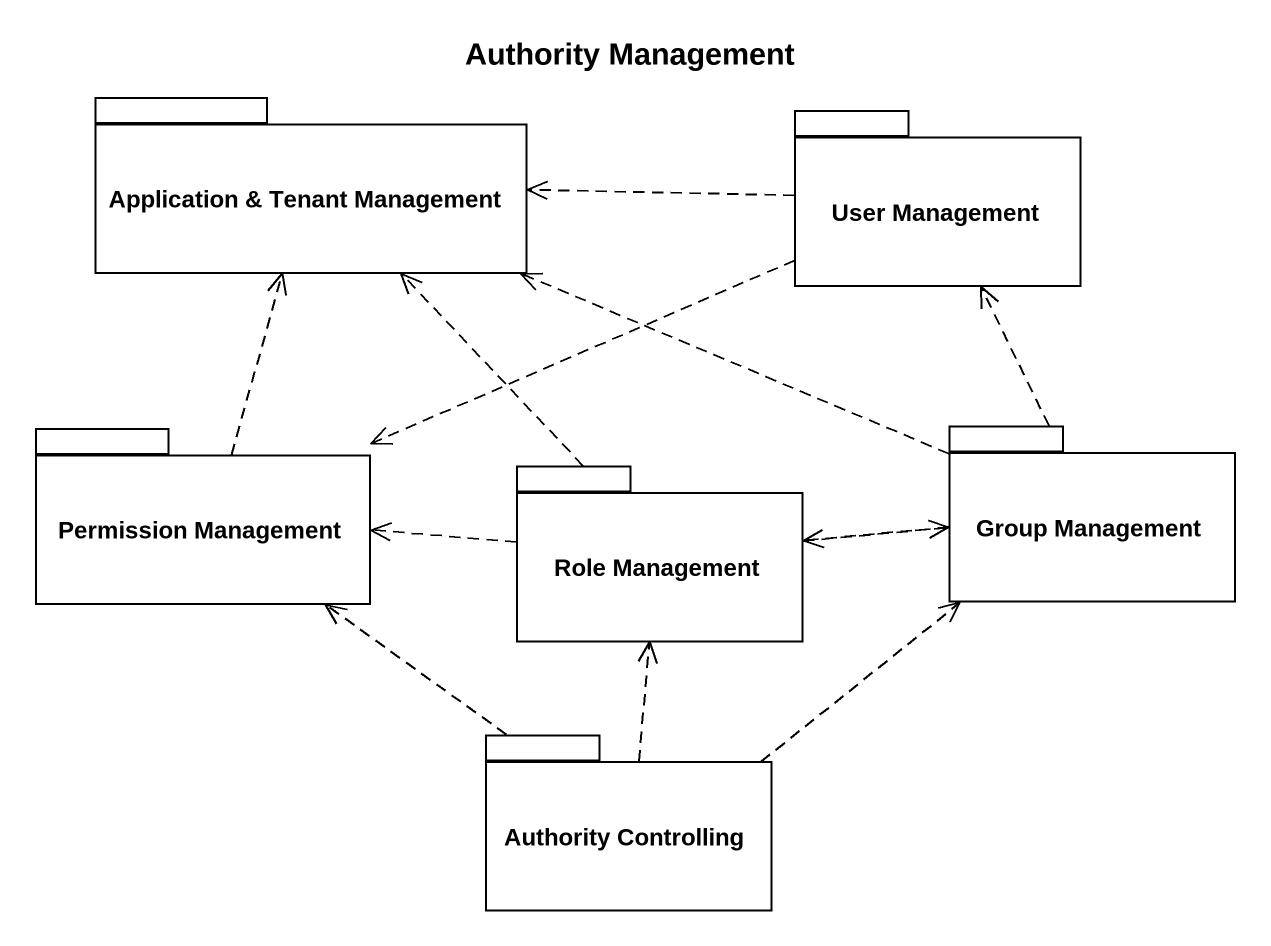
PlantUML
@startuml
title Authority Management
package "Application & Tenant Management" as Application_Tenant {
}
package "User Management" as User_Management {
}
package "Permission Management" as Permission_Management {
}
package "Group Management" as Group_Management {
}
package "Role Management" as Role_Management {
}
package "Authority Controlling" as Authority_Controlling {
}
User_Management .left.> Application_Tenant
User_Management .left.> Permission_Management
Permission_Management .up.> Application_Tenant
Group_Management .left.> Application_Tenant
Group_Management .up.> User_Management
Group_Management .left.> Role_Management
Role_Management .up.> Application_Tenant
Role_Management .left.> Permission_Management
Role_Management .right.> Group_Management
Authority_Controlling .up.> Permission_Management
Authority_Controlling .up.> Group_Management
Authority_Controlling .up.> Role_Management
@enduml
